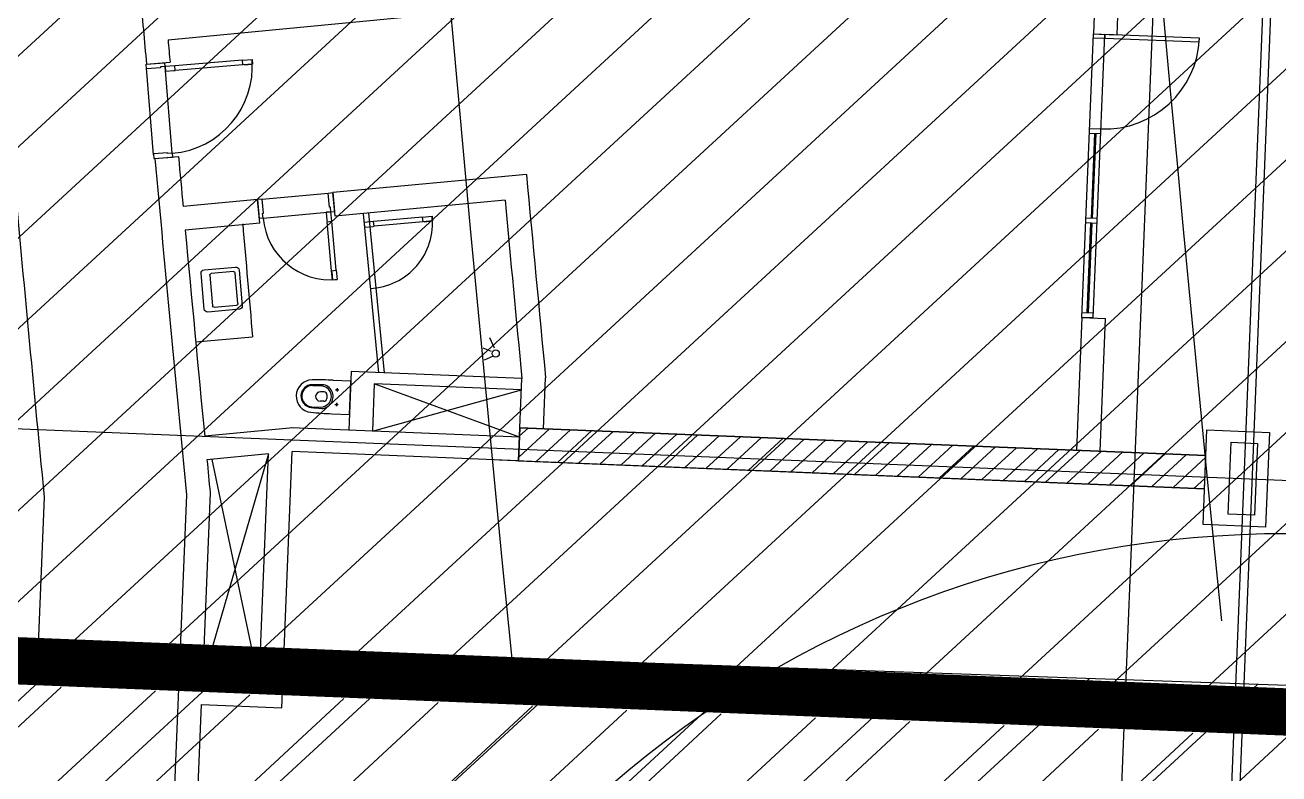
# Model space of a CAD drawing. Extents: x -678889171 to 586587, y -792238163 to 335485.
# Drawn here: x -678719757 to -678706508, y -792110484 to -792102568 of the extents above; entities that cross this region are included whole.
import ezdxf
from ezdxf.enums import TextEntityAlignment as Align

# ---------------------------------------------------------------- set-up
doc = ezdxf.new("R2010")
doc.units = 0
doc.header["$MEASUREMENT"] = 0
for name, color, linetype in [('A-ANNO-LEGN', 252, 'Continuous'), ('A-FLOR-PATT', 252, 'Continuous'), ('A-SITE-PATT', 252, 'Continuous'), ('A-WALL', 252, 'Continuous')]:
    doc.layers.add(name, color=color, linetype=linetype)
for name, color, linetype, lineweight in [('BASEMENT3 LAYOUT$0$A-TABL-TEXT', 252, 'Continuous', 30), ('BASEMENT3 LAYOUT$0$HATCH3', 252, 'Continuous', 15), ('BASEMENT3 LAYOUT$0$HATCH5', 252, 'Continuous', 15)]:
    doc.layers.add(name, color=color, linetype=linetype, lineweight=lineweight)
doc.styles.add('Ground floor Towers$0$$Bas01-Rname$0$EN-SC', font='swissc.ttf')
doc.styles.add('Ground floor Towers$0$$Bas01-Rname$0$EN-SCL', font='swisscl.ttf')
doc.styles.add('Ground floor Towers$0$04-Ground Floor$0$V2-lower ground$0$LEVEL  FOR LICENSE LOWER GR$0$$LG- LEVEL$0$AR-SR', font='sarb.shx')

# ---------------------------------------------------------------- blocks, each defined once
blk = doc.blocks.new('A$C61C61320')
at = {"layer": 'BASEMENT3 LAYOUT$0$HATCH3'}
h = blk.add_hatch(dxfattribs=at)
h.set_pattern_fill('JIS_WOOD', color=256, scale=1000, style=0)
h.set_pattern_definition([(45, (-845711.5632553247, -468029.5931597503), (-499.9999991609842, 499.9999991609843), [])])
h.paths.add_polyline_path([(11086.00013759569, -61354.85490543771), (12440.74077330553, -169431.9252005816), (-18168.17453308101, -169031.9252005816), (-24087.31416799291, -98540.68329571502), (-23668.41511030192, -60233.84526748693)])
at = {"layer": 'BASEMENT3 LAYOUT$0$HATCH5'}
h = blk.add_hatch(dxfattribs=at)
h.set_pattern_fill('JIS_WOOD', color=256, scale=1000, style=0)
h.set_pattern_definition([(45, (-845680.2949388556, -470481.0696760565), (-499.9999991609842, 499.9999991609843), [])])
h.paths.add_polyline_path([(12440.74077330553, -169431.9252005816), (13408.27617370361, -243253.7315873399), (7111.185080291936, -248399.4795461658), (-61957.46107163071, -237877.8060760189), (-55832.26724016038, -200866.3395951205), (-20860.02674167091, -206712.4958959252), (-20783.43353955913, -208437.764712235), (-16504.6553898881, -208719.7022090854), (-18718.17453308101, -208569.0044804074), (-18168.17453308101, -169431.9252005816)])
at = {"layer": 'BASEMENT3 LAYOUT$0$A-TABL-TEXT', "const_width": 500}
blk.add_lwpolyline([(-18366.52757382521, -169175.8277843925), (12361.09125100239, -169167.4507841228)], dxfattribs=at)
blk = doc.blocks.new('2')
at = {"layer": 'BASEMENT3 LAYOUT$0$A-TABL-TEXT', "const_width": 500}
blk.add_lwpolyline([(99554.32872776815, 63021.53292023888), (131682.2803990372, 63030.29168092733)], dxfattribs=at)
blk = doc.blocks.new('GR')
at = {"layer": 'A-FLOR-PATT'}
for p, q in [((93925.82694351109, 253468.0982075394), (94085.65867057705, 3693.56110051967)), ((93867.77980905012, 253253.876272934), (93986.20065903949, 3755.128903121513)), ((92790, 94955), (92790, -11880)), ((82402.75474522763, 84810.36339589121), (92171.388663621, 86152.00019499505)), ((92171.388663621, 86152.00019499505), (92171.38866362101, 85269.90160547523)), ((92421.388663621, 85270.06476905955), (92421.388663621, 86186.33551788442)), ((92171.38866362098, 85269.90160547521), (92421.388663621, 85270.06476905955)), ((92171.38866362107, 82269.90160547521), (92171.38866362098, 85269.90160547521)), ((92171.38866362098, 85269.90160547521), (92291.38866362086, 85269.90160547524)), ((92171.43564014194, 85228.64689392544), (92291.43564014188, 85228.64689392546)), ((93291.38465478967, 85271.15670493855), (92291.38543597935, 85269.9016014242)), ((92291.38543597935, 85269.9016014242), (92291.43564014186, 85229.90163292993)), ((92291.38866362102, 82269.90160547521), (92291.38866362085, 85269.90160547521)), ((92291.43564014186, 85229.90163292993), (93291.43485895221, 85231.15673644426)), ((93291.43485895221, 85231.15673644426), (93291.38465478967, 85271.15670493855)), ((82181.84427500833, 84542.45266981062), (82433.63811497207, 84573.25784704329)), ((82181.84427500842, 84542.45266981066), (82380.36409329054, 84566.7401511377)), ((82187.91614534019, 84492.82271524014), (82181.84427500842, 84542.45266981066)), ((82385.22158955595, 84527.03618748127), (82380.36409329054, 84566.7401511377)), ((82484.481498697, 84539.17992814479), (82385.22158955595, 84527.03618748127)), ((83199.15284451262, 84626.61486092207), (82484.481498697, 84539.17992814479)), ((82490.55336902876, 84489.54997357426), (82484.481498697, 84539.17992814479)), ((83205.22471484437, 84576.98490635154), (82490.55336902876, 84489.54997357426)), ((83199.15284451262, 84626.61486092207), (83298.41275365367, 84638.75860158558)), ((83205.22471484437, 84576.98490635154), (83199.15284451262, 84626.61486092207)), ((83304.48462398542, 84589.12864701505), (83205.22471484437, 84576.98490635154)), ((83304.48462398542, 84589.12864701505), (83218.12850303271, 84578.5635926378)), ((83218.12850303271, 84578.5635926378), (83304.48462398542, 84589.12864701505)), ((83298.41275365367, 84638.75860158558), (83304.48462398542, 84589.12864701505)), ((82298.42418537807, 83589.55754205651), (82186.70177127376, 84502.74870615423)), ((82336.80600905177, 84511.0383262354), (82187.91614534019, 84492.82271524014)), ((82385.22158955595, 84527.03618748127), (82335.59163498541, 84520.96431714951)), ((82335.59163498541, 84520.96431714951), (82336.80600905177, 84511.0383262354)), ((82385.22158955595, 84527.03618748127), (82391.2934598877, 84477.40623291074)), ((82496.94400366026, 83613.84502338355), (82385.22158955595, 84527.03618748127)), ((82391.2934598877, 84477.40623291074), (82477.64958084041, 84487.971287288)), ((82477.64958084041, 84487.971287288), (82490.55336902876, 84489.54997357426)), ((92171.38866362124, 84269.90160547521), (92291.38866362111, 84269.90160547526)), ((92171.38866362124, 84219.90160547521), (92291.38866362112, 84219.90160547526)), ((92225.26026047909, 84219.90160547529), (92225.26026047912, 83319.90160545312)), ((92237.26026047903, 84219.90160547523), (92237.26026047918, 83319.9016054482)), ((82446.09967502338, 83617.69914396589), (82297.2098113118, 83599.48353297064)), ((82447.31404908972, 83607.77315305179), (82446.09967502338, 83617.69914396589)), ((82496.94400366026, 83613.84502338355), (82447.31404908972, 83607.77315305179)), ((82496.94400366026, 83613.84502338355), (82501.80149992566, 83574.14105972712)), ((82297.2098113118, 83599.48353297064), (82303.28168164355, 83549.8535784001)), ((82303.28168164355, 83549.8535784001), (82501.80149992566, 83574.14105972712)), ((82315.61639461618, 83551.61588678876), (82563.77764335292, 83581.97664243993)), ((86244.82539797528, 83542.13497556042), (84209.0059835981, 83268.34959247698)), ((83465.9754989552, 83167.55848058117), (84159.82424785415, 83260.15391054912)), ((84159.82424785415, 83260.15391054912), (84209.38487277551, 83266.76786983255)), ((84179.66612570442, 83111.47203578505), (84159.82424785415, 83260.15391054912)), ((84242.40548888521, 83020.59069143291), (84209.0059835981, 83268.349592477)), ((84209.38487277551, 83266.76786983255), (84235.84070990921, 83068.52537014712)), ((86030.2018528583, 83260.87715511514), (84242.40548888521, 83020.59069143291)), ((92291.38866405067, 83319.90160542607), (92171.38866405078, 83319.90160547516)), ((92291.38866403024, 83269.90160542609), (92171.38866403035, 83269.90160547516)), ((92225.26026047916, 82319.90160545311), (92225.26026047912, 83269.90160545312)), ((92237.26026047915, 82319.90160544822), (92237.26026047912, 83269.90160544826)), ((83416.41487403383, 83160.94452129776), (82633.57919681726, 83055.41319939587)), ((83465.9754989552, 83167.55848058118), (83416.41487403384, 83160.94452129774)), ((83449.81437932097, 82913.18562025364), (83416.41487403384, 83160.94452129774)), ((83416.41487403384, 83160.94452129774), (83442.87071116755, 82962.70202161232)), ((83485.81737680547, 83018.8766058171), (83465.9754989552, 83167.55848058118)), ((84189.5782506887, 83112.79482764173), (84179.66612570442, 83111.47203578505)), ((84196.19220997213, 83063.23420272037), (84189.5782506887, 83112.79482764173)), ((83482.51921110463, 82967.99318903906), (83442.87071116755, 82962.70202161232)), ((83475.90525182121, 83017.55381396042), (83485.81737680547, 83018.8766058171)), ((83482.51921110463, 82967.99318903906), (83475.90525182121, 83017.55381396042)), ((83482.51921110463, 82967.99318903906), (84196.19220997213, 83063.23420272037)), ((84196.19220997213, 83063.23420272037), (84146.63158505077, 83056.62024343695)), ((84146.63158505077, 83056.62024343695), (84158.13987420393, 82970.38475607379)), ((84158.13987420393, 82970.38475607379), (84159.85950361763, 82957.49899359424)), ((84159.85950361763, 82957.49899359424), (84209.42012853899, 82964.11295287767)), ((84228.64468016523, 82442.06849441216), (84159.85950361763, 82957.49899359424)), ((84196.19220997213, 83063.23420272037), (84235.84070990921, 83068.52537014712)), ((84209.42012853899, 82964.11295287767), (84196.19220997213, 83063.23420272037)), ((84278.2053050866, 82448.68245369558), (84209.42012853899, 82964.11295287767)), ((84770.08292515003, 81384.07797615137), (84539.71835895168, 83056.95225293649)), ((84651.40773645951, 82978.90816875154, -6.350406854511119e-07), (84552.2711218264, 82965.79589819766, -6.350406854511119e-07)), ((84552.2711218264, 82965.79589819766, -6.350406854511119e-07), (84558.82725710333, 82916.2275908811, -6.350406854511119e-07)), ((84830.64914047912, 81384.07797615137), (84599.15743699939, 83065.13736141699)), ((85166.91813255168, 83047.0919756317, -6.373354975149191e-07), (84651.40773645951, 82978.90816875154, -6.37567669861751e-07)), ((84657.96387173646, 82929.33986143497, -6.350406854511119e-07), (84651.40773645951, 82978.90816875154, -6.350406854511119e-07)), ((85173.47426782861, 82997.52366831515, -6.348027087956095e-07), (84657.96387173646, 82929.33986143497, -6.350348811424409e-07)), ((85166.91813255168, 83047.09197563172, -6.347580602673725e-07), (85266.0547471848, 83060.20424618559, -6.347580602673725e-07)), ((85173.47426782861, 82997.52366831516, -6.347580602673725e-07), (85166.91813255168, 83047.09197563172, -6.347580602673725e-07)), ((85272.61088246173, 83010.63593886903, -6.347580602673725e-07), (85173.47426782861, 82997.52366831516, -6.347580602673725e-07)), ((85272.61088246173, 83010.63593886903, -6.347580602673725e-07), (85186.36202773091, 82999.22826348715, -6.347580602673725e-07)), ((85186.36202773091, 82999.22826348715, -6.347580602673725e-07), (85272.61088246173, 83010.63593886903, -6.347580602673725e-07)), ((85266.0547471848, 83060.20424618559, -6.347580602673725e-07), (85272.61088246173, 83010.63593886903, -6.347580602673725e-07)), ((83449.81437932097, 82913.18562025367), (82666.59063094936, 82807.60198384548)), ((84558.82725710333, 82916.2275908811, -6.350406854511119e-07), (84645.07611183415, 82927.63526626298, -6.350406854511119e-07)), ((84645.07611183415, 82927.63526626298, -6.350406854511119e-07), (84657.96387173646, 82929.33986143497, -6.350406854511119e-07)), ((84228.64468016525, 82442.06849441216), (84278.2053050866, 82448.6824536956)), ((84241.8725987321, 82342.94724456946), (84228.64468016525, 82442.06849441216)), ((84241.8725987321, 82342.94724456946), (84230.36430957893, 82429.18273193261)), ((84230.36430957893, 82429.18273193261), (84241.8725987321, 82342.94724456946)), ((84278.2053050866, 82448.6824536956), (84291.43322365345, 82349.56120385288)), ((84291.43322365345, 82349.56120385288), (84241.8725987321, 82342.94724456946)), ((92291.38866364145, 82319.9016054261), (92171.38866364157, 82319.90160547518)), ((92171.388663621, 82269.90160547521), (92171.388663621, 80864.07797615137)), ((92291.38866362101, 82269.90160542606), (92171.38866362107, 82269.90160547521)), ((92171.388663621, 82269.90160547521), (92421.388663621, 82269.90160547521)), ((92421.388663621, 80864.07797615137), (92421.388663621, 82269.90160547521)), ((85981.77077977157, 81693.91001349798), (85928.7880615231, 81798.89986875048)), ((82824.37772887421, 81633.6659453439), (83422.61115365186, 81709.58129505921)), ((85950.25864343108, 81657.8730224098), (85860.95470747788, 81687.87253278782)), ((85971.44777694889, 81610.06835234327), (85878.1196031094, 81562.97065583456)), ((86284.48024366391, 81384.07797615137), (84478.38612151705, 81384.07797615137)), ((84478.38612151705, 81384.07797615137), (84478.38612151705, 80764.07797615137)), ((86284.48024366391, 80864.07797615137), (86284.48024366389, 81384.07797615182)), ((86534.48024366391, 80864.07797615137), (86534.48024366391, 81401.13422513653)), ((84079.28136945073, 81220.40495758268), (84167.77877944359, 81220.8837152757)), ((84294.14297671663, 81286.11773759857), (84478.38612151705, 81286.11773759857)), ((84478.38612151705, 80931.11773759857), (84478.38612151705, 81286.11773759857)), ((86284.48024366391, 81264.07797615137), (84728.38612151705, 81264.07797615137)), ((84728.38612151705, 81264.07797615137), (84728.38612151705, 80764.07797615137)), ((86284.48024366391, 80764.07797615137), (84728.38612151705, 81264.07797615137)), ((84728.38612151705, 80764.07797615137), (86284.48024366391, 81264.07797615137)), ((84203.03665685782, 81158.21773759855), (84163.95057304576, 81158.21773759855)), ((84233.03665685782, 81128.21773759855), (84233.03665685782, 81089.01773759854)), ((84320.88612151705, 81186.11773759857), (84355.88612151705, 81186.11773759857)), ((84338.38612151705, 81203.61773759851), (84338.38612151705, 81168.61773759857)), ((93538.83755884122, 80135.14961699356), (93538.83755884122, 81135.14961699354)), ((93538.83755884122, 81135.14961699354), (94199.51514438754, 81135.14961699354)), ((94199.51514438754, 81135.14961699354), (94199.51514438764, 80135.14961699354)), ((84079.28136945073, 80996.83051761446), (84167.77877944359, 80996.35175992144)), ((84203.03665685782, 81059.01773759854), (84163.95057304576, 81059.01773759854)), ((84320.88612151705, 81031.11773759857), (84355.88612151705, 81031.11773759857)), ((84338.38612151705, 81048.61773759857), (84338.38612151705, 81013.61773759857)), ((93799.51514438764, 81015.14961699354), (94079.51514438764, 81015.14961699354)), ((93799.51514438764, 80255.14961699354), (93799.51514438764, 81015.14961699354)), ((94079.51514438764, 81015.14961699354), (94079.51514438764, 80255.14961699354)), ((84294.14297671663, 80931.11773759857), (84478.38612151705, 80931.11773759857)), ((86284.48024366389, 80777.007158819), (86371.55106099643, 80864.07797615154)), ((86284.480243664, 80552.50075579237), (86596.05746402318, 80864.07797615154)), ((93538.83755884125, 80864.07797615137), (86284.48024366391, 80864.07797615137)), ((86284.48024366391, 80864.07797615137), (86284.48024366391, 80514.07797615137)), ((86284.48024366389, 80514.07797615137), (86284.48024366389, 80864.07797615137)), ((86284.48024366389, 80864.07797615137), (93538.83755884122, 80864.07797615137)), ((86470.56386704982, 80514.07797615154), (86820.56386704987, 80864.0779761516)), ((86695.07027007657, 80514.07797615154), (87045.07027007657, 80864.07797615154)), ((86919.57667310326, 80514.07797615149), (87269.57667310332, 80864.07797615154)), ((87144.08307613002, 80514.07797615149), (87494.08307613007, 80864.07797615154)), ((87368.58947915677, 80514.07797615149), (87718.58947915683, 80864.07797615154)), ((87593.09588218346, 80514.07797615154), (87943.09588218352, 80864.0779761516)), ((87817.60228521022, 80514.07797615154), (88167.60228521022, 80864.07797615154)), ((88042.10868823691, 80514.07797615149), (88392.10868823697, 80864.07797615154)), ((88266.61509126367, 80514.07797615149), (88616.61509126372, 80864.07797615154)), ((88491.12149429042, 80514.07797615149), (88841.12149429048, 80864.07797615154)), ((88715.62789731711, 80514.07797615154), (89065.62789731711, 80864.07797615154)), ((88940.13430034387, 80514.07797615154), (89290.13430034387, 80864.07797615154)), ((89164.64070337056, 80514.07797615149), (89514.64070337062, 80864.07797615154)), ((89389.14710639731, 80514.07797615149), (89739.14710639737, 80864.07797615154)), ((89613.65350942401, 80514.07797615154), (89963.65350942407, 80864.0779761516)), ((89838.15991245076, 80514.07797615154), (90188.15991245076, 80864.07797615154)), ((90062.66631547746, 80514.07797615149), (90412.66631547752, 80864.07797615154)), ((90287.17271850421, 80514.07797615149), (90637.17271850427, 80864.07797615154)), ((90511.67912153096, 80514.07797615149), (90861.67912153102, 80864.07797615154)), ((90736.18552455766, 80514.07797615154), (91086.18552455772, 80864.0779761516)), ((90960.69192758441, 80514.07797615154), (91310.69192758441, 80864.07797615154)), ((91185.1983306111, 80514.07797615149), (91535.19833061117, 80864.07797615154)), ((91409.70473363786, 80514.07797615149), (91759.70473363792, 80864.07797615154)), ((91634.21113666461, 80514.07797615149), (91984.21113666467, 80864.07797615154)), ((91858.71753969131, 80514.07797615154), (92208.71753969137, 80864.0779761516)), ((92083.22394271806, 80514.07797615154), (92433.22394271806, 80864.07797615154)), ((92307.73034574476, 80514.07797615149), (92657.73034574481, 80864.07797615154)), ((92532.23674877151, 80514.07797615149), (92882.23674877157, 80864.07797615154)), ((92756.74315179826, 80514.07797615149), (93106.74315179832, 80864.07797615154)), ((92981.24955482496, 80514.07797615154), (93331.24955482502, 80864.0779761516)), ((93205.75595785171, 80514.07797615154), (93538.8375588411, 80847.15957714093)), ((93538.83755884125, 80514.07797615137), (93538.83755884125, 80864.07797615137)), ((83891.38653937312, 80766.42989308285), (82959.97231619315, 80638.36860137027)), ((86284.48024366391, 80764.07797615137), (83874.28059851914, 80764.07797615137)), ((113465, 80635), (49090.70326786811, 80635)), ((93430.2623608784, 80514.07797615149), (93538.83755884122, 80622.6531741143)), ((83641.38561145119, 80479.70503985486), (82993.9740311771, 80390.69162221935)), ((83641.38561145119, 80479.70503985486), (83041.38615311374, 78053.71282932015)), ((83641.38615311445, 78053.71282932028, -8.310452707626696e-08), (83641.38561145119, 80479.70503985486, -2.736508917442302e-08)), ((83891.38653937279, 77803.71282931966), (83891.38653937311, 80514.07797615137)), ((86284.48024366389, 80514.07797615137), (83891.38653937311, 80514.07797615137)), ((93538.83755884122, 80514.07797615137), (86079.47972211288, 80514.07797615137)), ((86284.48024366391, 80514.07797615137), (93538.83755884125, 80514.07797615137)), ((83641.38615311445, 78053.71282932028, -8.310452707626696e-08), (83048.13872904028, 80398.13879341446)), ((94079.51514438764, 80255.14961699354), (93799.51514438764, 80255.14961699354)), ((83041.38570815572, 80046.58335315758), (83041.38615311374, 78053.71282932015)), ((94199.51514438764, 80135.14961699354), (93538.83755884122, 80135.14961699356)), ((81291.3976140838, 79926.34143171893), (81291.3976140838, 78019.72230132841)), ((82793.8975626137, 80011.21348479763), (82791.08117504593, 71710.39628761157)), ((83041.38505088755, 78053.71282932017, -8.310452707626696e-08), (83641.38615311445, 78053.71282932028, -8.310452707626696e-08)), ((81291.3976140838, 78019.72230132276), (80491.33650178433, 78019.72270963065)), ((83041.38653937304, 72610.43575430808), (83041.38653937305, 77803.7128293195)), ((83041.38653937305, 77803.7128293195), (83891.38653937279, 77803.71282931966))]:
    blk.add_line(p, q, dxfattribs=at)
at = {"layer": 'A-FLOR-PATT', "extrusion": (-4.196057497746636e-17, -5.387545579785539e-18, -1)}
for p, q in [((82881.92949335556, 82395.33530054498), (83214.4795903056, 82438.0332093758)), ((82901.33523788536, 81980.9203900902), (82852.94427454367, 82357.81049996661)), ((82945.18245946628, 82341.4841009092), (82986.45710466948, 82020.0190071906)), ((83192.46013673721, 82390.1350373798), (82959.67506887217, 82360.24650119804)), ((83252.49718222948, 82054.1773342553), (83211.22253702627, 82375.64242797391)), ((83252.00439088361, 82409.04799056379), (83300.3953542253, 82032.15788068715)), ((83005.21950495843, 82005.5263977847), (83238.00457282347, 82035.41493396647)), ((83271.41013541346, 81994.63308010902), (82938.86003846343, 81951.9351712782))]:
    blk.add_line(p, q, dxfattribs=at)
at = {"layer": 'A-FLOR-PATT'}
for centre, radius in [((85997.0067807856, 81637.84915255196), 38.24641586430788), ((84338.38612151705, 81186.11773759857), 7.50000000000001), ((84338.38612151705, 81031.11773759857), 7.50000000000001)]:
    blk.add_circle(centre, radius, dxfattribs=at)
for centre, radius, start, end in [((687279.656740699, 163488.6097753342), 623072.5456272444, 169.8809308091749, 188.016783999427), ((687377.2148750997, 163494.3993246956), 622619.9563395467, 169.8833632136182, 188.0029312343603), ((687457.6315433225, 163499.1463224945), 615150.2507543761, 171.0710527946992, 188.0887984813754), ((687457.6315433222, 163499.1463224945), 607150.2507543757, 171.117562181745, 188.0887984813754), ((687457.6315433218, 163499.1463224948), 599650.2507543752, 171.0076615978963, 188.0887984813754), ((687457.6315396943, 163499.1463220027), 610400.2507507147, 187.3630930312275, 187.4321253514982), ((92291.3854424573, 85269.90160143234), 999.9999999999949, 270.0719121841572, 0.07191218415719186), ((687457.6315396943, 163499.1463220027), 610150.2507507147, 187.4098593034826, 187.4323126284825), ((82385.22158955595, 84527.03618748127), 919.9999999997044, 276.9750666569983, 6.97506665699825), ((687457.6315433225, 163499.1463224945), 611900.2507543761, 187.4946529489882, 187.8499433408589), ((687457.6315396943, 163499.1463220027), 610400.2507507147, 187.5259713147954, 187.8613136397865), ((687457.631543335, 163499.1463223987), 610150.2507543761, 187.5261970467346, 187.5760762144068), ((687820.1918003074, 163838.8503409335), 606910.6062350268, 187.6027534038326, 187.8067174020641), ((687820.1918003074, 163838.8503409335), 607160.6062350268, 187.6263818765143, 187.8051075276332), ((84196.19220997213, 83063.23420272037), 719.9999999997044, 187.601317657625, 277.601317657625), ((84586.83781369787, 82956.55606892357, -6.723306057754585e-07), 687.0797532929839, 274.8173402708505, 8.676373788686936), ((687457.6315396943, 163499.1463220027), 610150.2507507147, 187.5995523375899, 187.805107527632), ((687939.1835524808, 159883.8858323815), 609550.250754376, 187.2556099619446, 187.3684293730114), ((84079.88612151702, 81108.61773759854), 171.5000000000074, 93.20815737763253, 266.7918426223674), ((84079.88612151705, 81108.61773759857), 120.5000000000002, 93.20815738066968, 266.7918426193303), ((84079.88612151705, 81108.61773759857), 111.7888557810303, 90.30995853796948, 269.6900414620305), ((84294.14297671532, 77286.11773759793), 4000.000000000582, 89.99999999998124, 93.20815737761578), ((84294.14297671663, 77286.11773759857), 3949.000000000005, 91.62432203729452, 93.20815738066968), ((84168.38612151705, 81108.61773759857), 112.2676204798006, 269.6900414620305, 90.30995853796948), ((84185.03933669976, 81133.57110258364), 100.0000000000001, 56.28190310614141, 91.62432203729452), ((84163.95057304576, 81108.61773759857), 49.60000000000003, 90, 270), ((84203.03665685782, 81128.21773759855), 30.00000000000004, 0, 90), ((84203.03665685782, 81089.0177375986), 30.00000000000004, 270, 0), ((84168.38612151705, 81108.61773759857), 130.0000000000002, 303.7180968938586, 56.28190310614141), ((84294.14297671663, 84931.11773759857), 3949.000000000005, 266.7918426193303, 268.3756779560381), ((84185.03933669976, 81083.66437261351), 100.0000000000001, 268.3756779560381, 303.7180968938586), ((84294.14297671636, 84931.11773759923), 4000.000000000655, 266.7918426223693, 270.0000000000038), ((687457.6315396943, 163499.1463220027), 610150.2507507147, 187.8285836226782, 187.8612021663827), ((94851.61172302409, 69205.06380906327), 10876.18600027076, 92.14512163575635, 174.2752214821238)]:
    blk.add_arc(centre, radius, start, end, dxfattribs=at)
at = {"layer": 'A-FLOR-PATT', "extrusion": (-4.196057497746636e-17, -5.387545579785539e-18, -1)}
for centre, radius, start, end in [((-83218.74938118865, 82404.77819968062), 33.528, 82.68351420838376, 172.6835142046511), ((-82886.19928423862, 82362.08029084979), 33.528, 352.6835142046511, 82.68351420838376), ((-82961.80996431364, 82343.6189963508), 16.764, 352.6835142046511, 82.68351420838376), ((-83194.59503217868, 82373.50753253256), 16.764, 82.68351420838376, 172.6835142046511), ((-83003.0846095169, 82022.15390263218), 16.764, 262.6835142083838, 352.6835142046511), ((-83235.86967738194, 82052.04243881395), 16.764, 172.6835142046511, 262.6835142083838), ((-83267.14034453034, 82027.88808980398), 33.528, 172.6835142046511, 262.6835142083838), ((-82934.59024758032, 81985.19018097315), 33.528, 262.6835142083838, 352.6835142046511)]:
    blk.add_arc(centre, radius, start, end, dxfattribs=at)
at = {"layer": 'A-FLOR-PATT', "style": 'Ground floor Towers$0$04-Ground Floor$0$V2-lower ground$0$LEVEL  FOR LICENSE LOWER GR$0$$LG- LEVEL$0$AR-SR', "flags": 12}
for tag, p in [('L', (30296.07288644527, 72859.53473235783)), ('P', (30237.50458115668, 72203.99769414036))]:
    blk.add_attdef(tag, text='', height=500, dxfattribs=at).set_placement(p, align=Align.RIGHT)
at = {"layer": 'A-FLOR-PATT'}
for tag, p, height, style in [('N', (85492.25876324323, 56633.4995742733), 250, 'Ground floor Towers$0$$Bas01-Rname$0$EN-SC'), ('N', (89389.48149106537, 56633.4995742733), 250, 'Ground floor Towers$0$$Bas01-Rname$0$EN-SC'), ('N', (94597.61363499537, 56633.4995742733), 250, 'Ground floor Towers$0$$Bas01-Rname$0$EN-SC'), ('AN', (85922.66280553787, 56313.08159666645), 200, 'Ground floor Towers$0$$Bas01-Rname$0$EN-SCL'), ('AN', (89819.88553336001, 56313.08159666645), 200, 'Ground floor Towers$0$$Bas01-Rname$0$EN-SCL'), ('AN', (95028.01767729002, 56313.08159666645), 200, 'Ground floor Towers$0$$Bas01-Rname$0$EN-SCL'), ('SN', (85299.47460008037, 56025.08594095582), 200, 'Ground floor Towers$0$$Bas01-Rname$0$EN-SCL'), ('F', (85927.04975899268, 56008.67972904726), 200, 'Ground floor Towers$0$$Bas01-Rname$0$EN-SCL'), ('SN', (89196.69732790251, 56025.08594095582), 200, 'Ground floor Towers$0$$Bas01-Rname$0$EN-SCL'), ('F', (89824.27248681482, 56008.67972904726), 200, 'Ground floor Towers$0$$Bas01-Rname$0$EN-SCL'), ('SN', (94404.82947183252, 56025.08594095582), 200, 'Ground floor Towers$0$$Bas01-Rname$0$EN-SCL'), ('F', (95032.40463074483, 56008.67972904726), 200, 'Ground floor Towers$0$$Bas01-Rname$0$EN-SCL')]:
    blk.add_attdef(tag, p, '', height=height, dxfattribs=dict(at, style=style))
at = {"layer": 'A-FLOR-PATT', "style": 'Ground floor Towers$0$$Bas01-Rname$0$EN-SCL', "width": 0.8}
for p in [(85305.16036184286, 56295.1433535593), (89202.383089665, 56295.1433535593), (94410.51523359501, 56295.1433535593)]:
    blk.add_attdef('FN', p, '', height=250, dxfattribs=at)

msp = doc.modelspace()

# ---------------------------------------------------------------- block references
at = {"layer": 'A-SITE-PATT', "rotation": 357.6731745000001}
for name, p in [('2', (-678833487.1858103, -792167746.3685482, -212772)), ('A$C61C61320', (-678706236.4347705, -791940527.995869, -212772))]:
    msp.add_blockref(name, p, dxfattribs=at)

# ---------------------------------------------------------------- next in the draw order: block references
at = {"layer": 'A-WALL', "rotation": 357.6731745000001}
msp.add_blockref('GR', (-678804025.0995113, -792184118.4910543, -212772), dxfattribs=at)

# ---------------------------------------------------------------- next in the draw order: hatches: boundary and pattern name
at = {"layer": 'A-ANNO-LEGN'}
h = msp.add_hatch(dxfattribs=at)
h.set_pattern_fill('ANSI31', color=256, scale=10000, angle=-2.326825500000001)
h.set_pattern_definition([(42.6731745, (-679564563.7146958, -792179516.537627), (-847.2693918303064, 919.0400305032981), [])])
h.paths.add_polyline_path([(-678777672.8996642, -792179735.1176345), (-678770187.1392597, -792139007.139102), (-678733063.7379951, -792148537.2472874), (-678731444.0167841, -792108675.140868), (-678688692.2204224, -792110162.0728618), (-678692240.0211401, -792193145.4692618), (-678709626.0473782, -792200229.2193018), (-678779081.755804, -792187036.6399584)])

# ---------------------------------------------------------------- next in the draw order: linework, layer by layer
at = {"layer": 'A-ANNO-LEGN', "elevation": -212772}
msp.add_lwpolyline([(-678777672.8996642, -792179735.1176345), (-678770187.1392597, -792139007.139102), (-678733063.7379951, -792148537.2472874), (-678731444.0167841, -792108675.140868), (-678688692.2204224, -792110162.0728618), (-678692240.0211401, -792193145.4692618), (-678709626.0473782, -792200229.2193018), (-678779081.755804, -792187036.6399584)], close=True, dxfattribs=at)

doc.saveas('drawing.dxf')
